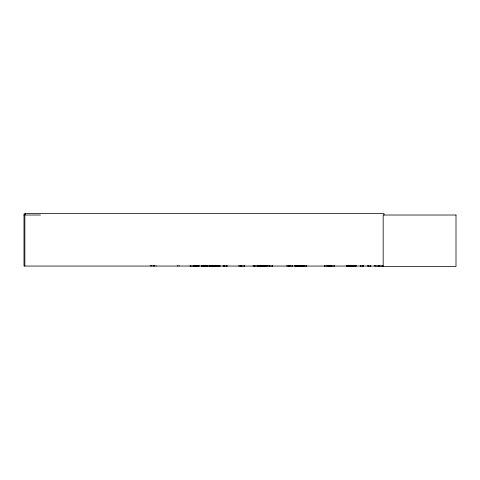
<?xml version="1.0" encoding="UTF-8"?>
<svg xmlns="http://www.w3.org/2000/svg" width="480" height="480" viewBox="0 0 480 480"><rect width="100%" height="100%" fill="white"/><g stroke="black" fill="none" stroke-linecap="round" stroke-linejoin="round"><path stroke-width="0.72" d="M324.348 265.998L334.428 266.01M331.632 266.052L331.758 265.662M189.984 266.052L199.116 265.998M300.618 266.052L300.672 265.626M363.174 265.998L363.222 265.662M209.592 265.998L209.628 265.662M215.016 265.998L215.052 265.662M263.004 265.998L263.046 265.662M261.504 265.998L261.54 265.662M266.526 265.998L254.064 265.986M194.16 265.998L194.082 265.518M194.406 265.998L194.454 265.662L194.502 266.052M203.784 265.998L203.832 265.662L203.88 266.052M207.192 265.998L207.234 265.662M210.732 265.998L210.606 265.662M210.978 265.998L211.026 265.662L211.08 266.01M220.038 265.998L201.276 265.998M360.186 265.998L363.222 265.944M212.508 265.998L212.562 265.662M289.008 265.998L289.062 265.662M25.5 214.056L24 214.056L24 266.052L383.268 266.052M24 215.022L40.464 215.022M294.726 265.716L304.338 265.716M346.554 265.716L356.166 265.716M294.708 265.842L304.356 265.854M346.536 265.854L356.184 265.842M267.444 266.052L267.444 265.626L267.486 265.944L272.796 266.034M292.614 266.034L286.962 265.998M294.72 266.022L306.546 266.034M346.548 266.022L356.178 266.022M370.902 266.034L367.884 265.998M227.202 265.998L223.164 265.998M226.95 265.998L226.908 265.662L226.86 266.052M214.35 265.998L214.422 265.626M214.512 265.998L214.47 265.662M205.14 265.998L205.092 265.662M202.38 265.998L202.44 265.518M202.128 265.998L202.086 265.662L202.038 266.052M244.596 265.998L238.968 265.998M306.324 265.998L306.288 265.662M210.9 265.986L210.87 265.626M327.018 265.986L326.994 265.626M384.018 215.022L384.018 213.516L24.846 213.516L24.846 266.052M382.734 265.626L382.734 266.052L374.658 265.998L374.658 265.626M382.38 265.626L382.38 266.052M379.008 265.518L379.008 266.052M378.744 265.518L378.744 266.052M378.654 265.518L378.654 266.052M378.384 265.518L378.384 266.052M375.018 265.626L375.018 266.052M370.5 265.626L370.5 266.052M368.382 265.518L368.382 266.052M368.292 265.518L368.292 266.052M367.782 265.626L367.782 266.052M363.27 265.626L363.27 266.052M362.766 265.518L362.766 266.052M362.67 265.518L362.67 266.052M360.558 265.626L360.558 266.052M334.29 265.626L334.29 266.052M331.77 265.626L331.77 266.052M331.134 265.41L331.134 266.052M330.486 265.518L330.486 266.052M330.444 265.626L330.444 266.052M330.234 265.518L330.234 266.052M329.634 265.41L329.634 266.052M328.53 265.518L328.53 266.052M328.278 265.518L328.278 266.052M306.252 265.626L306.252 266.052M302.964 265.518L302.964 266.052M302.772 265.518L302.772 266.052M300.912 265.626L300.912 266.052M298.812 265.518L298.812 266.052M298.62 265.518L298.62 266.052M295.338 265.626L295.338 266.052M292.308 265.626L292.308 266.052M289.992 265.518L289.998 266.052M289.428 265.41L289.428 266.052M289.08 265.518L289.116 266.052M288.888 265.518L288.888 266.052M286.884 265.626L286.884 266.052M272.466 265.626L272.466 266.052M269.394 265.518L269.394 266.052M269.22 265.518L269.22 266.052M266.61 265.626L266.61 266.052M265.71 265.626L265.71 266.052M264.834 265.518L264.834 266.052M264.66 265.518L264.66 266.052M263.082 265.626L263.082 266.052M262.638 265.518L262.638 266.052M262.464 265.518L262.464 266.052M261.582 265.626L261.582 266.052M261.072 265.518L261.072 266.052M260.886 265.518L260.886 266.052M260.688 265.626L260.688 266.052M259.848 265.626L259.848 266.052M258.078 265.518L258.078 266.052M257.904 265.518L257.904 266.052M257.658 265.626L257.658 266.052M254.826 265.626L254.826 266.052M253.998 265.626L253.998 266.052M253.95 265.626L253.95 266.052M253.116 265.518L253.116 266.052M244.314 265.626L244.314 266.052M241.086 265.518L241.086 266.052M240.9 265.518L240.9 266.052M238.89 265.626L238.89 266.052M224.28 265.518L224.28 266.052M224.148 265.518L224.148 266.052M223.068 265.626L223.068 266.052M220.134 265.626L220.134 266.052M219.054 265.518L219.054 266.052M218.922 265.518L218.922 266.052M217.8 265.626L217.8 266.052M217.53 265.626L217.53 266.052M216.342 265.626L216.342 266.052M215.22 265.518L215.22 266.052M215.088 265.518L215.088 266.052M214.008 265.626L214.008 266.052M213.882 265.518L213.882 266.052M213.648 265.518L213.648 266.052M213.498 265.518L213.498 266.052M213.084 265.518L213.084 266.052M212.892 265.518L212.892 266.052M212.664 265.626L212.664 266.052M212.616 265.626L212.616 266.052M211.818 265.518L211.818 266.052M211.68 265.518L211.68 266.052M210.564 265.626L210.564 266.052M209.994 265.518L209.994 266.052M209.862 265.518L209.862 266.052M209.664 265.626L209.664 266.052M207.738 265.626L207.738 266.052M207.282 265.626L207.282 266.052M206.616 265.518L206.616 266.052M206.484 265.518L206.484 266.052M205.896 265.626L205.896 266.052M205.044 265.626L205.044 266.052M203.292 265.518L203.292 266.052M203.154 265.518L203.154 266.052M202.302 265.518L202.302 266.052M201.186 265.626L201.186 266.052M199.212 265.626L199.212 266.052M198.36 265.626L198.36 266.052M198.09 265.518L198.09 266.052M197.958 265.518L197.958 266.052M197.238 265.518L197.238 266.052M197.106 265.518L197.106 266.052M196.86 265.626L196.86 266.052M195.354 265.626L195.354 266.052M193.848 265.518L193.848 266.052M190.2 265.626L190.2 266.052M179.004 265.41L179.004 266.052M177.504 265.41L177.504 266.052M156.012 265.626L156.012 266.052M154.41 265.626L154.41 266.052M153.972 265.626L154.002 266.052M153.564 265.626L153.564 266.052M151.932 265.626L151.932 266.052M151.77 265.41L151.77 266.052M150.27 265.41L150.27 266.052M324.456 265.944L324.474 265.626L324.456 265.944M456 215.022L383.172 215.022L383.172 266.484L456 266.484L456 215.022"/></g></svg>
